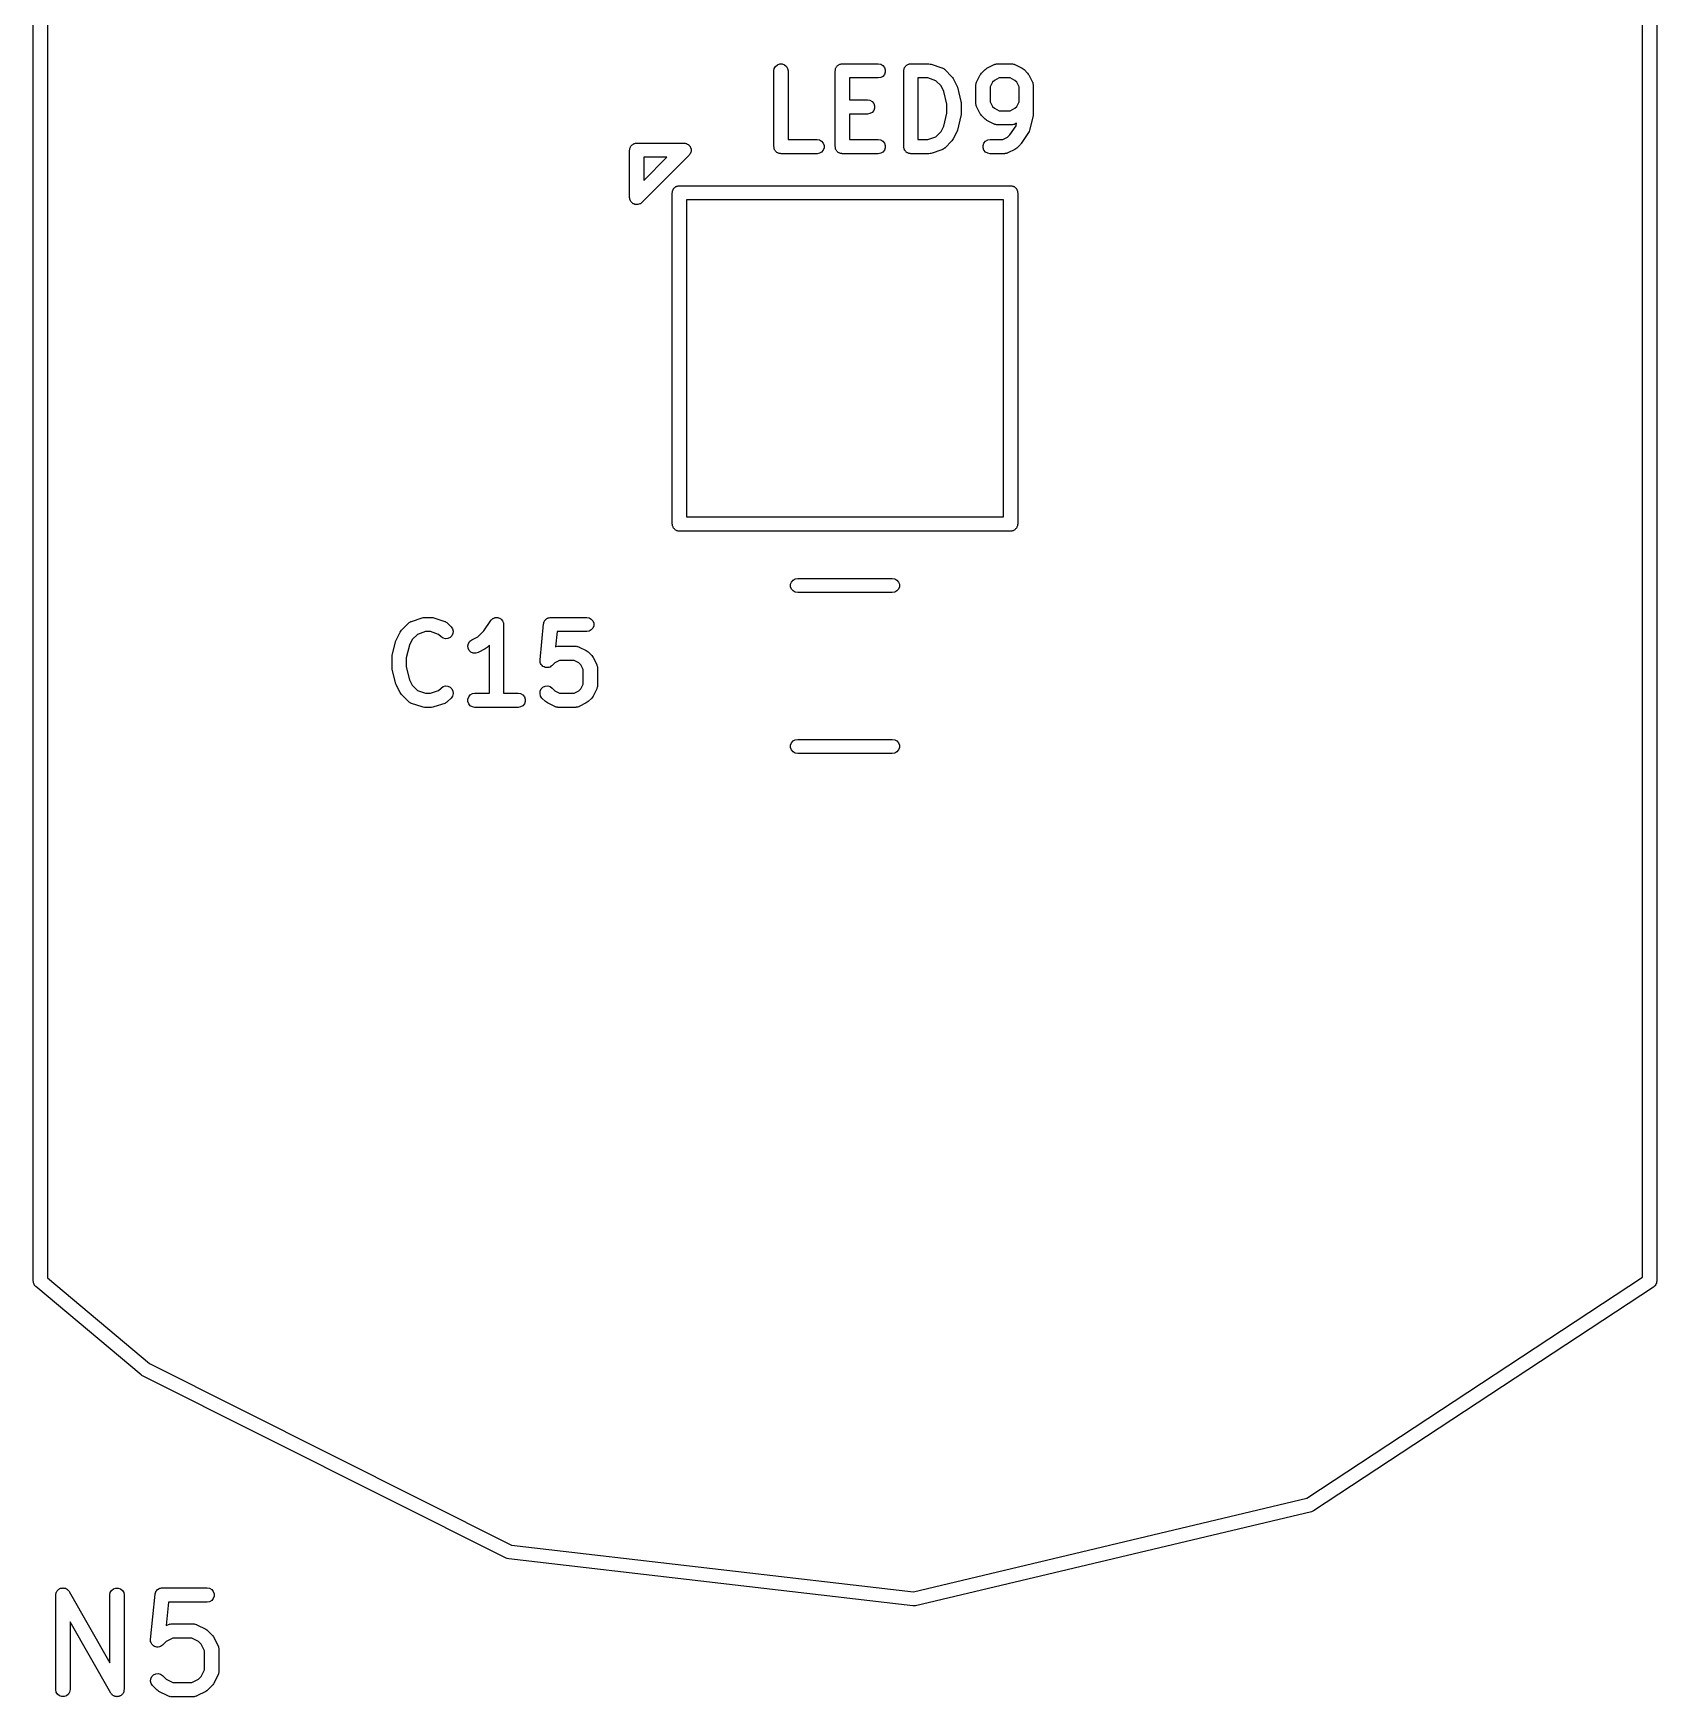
# Model space of a CAD drawing. Extents: x 76 to 223, y -93 to -41.
# Drawn here: x 181.43 to 198.57, y -73.39 to -55.81 of the extents above; entities that cross this region are included whole.
import ezdxf

# ---------------------------------------------------------------- set-up
doc = ezdxf.new("R2010")
doc.units = 0
doc.header["$MEASUREMENT"] = 0
doc.layers.add('BLACK', color=7, linetype='CONTINUOUS')

msp = doc.modelspace()

# ---------------------------------------------------------------- linework, layer by layer
at = {"layer": 'Black'}
for p, q in [((181.425, -69), (181.425, -51)), ((181.575, -51.0404), (181.575, -68.965)), ((198.425, -68.9596), (198.425, -51.035)), ((198.575, -51), (198.575, -69)), ((189.249, -56.2119), (189.253, -56.1863)), ((189.249, -57.0119), (189.249, -56.2119)), ((189.253, -56.1863), (189.266, -56.1637)), ((189.266, -56.1637), (189.286, -56.147)), ((189.286, -56.147), (189.311, -56.138)), ((189.311, -56.138), (189.337, -56.138)), ((189.337, -56.138), (189.361, -56.147)), ((189.361, -56.147), (189.381, -56.1637)), ((189.381, -56.1637), (189.394, -56.1863)), ((189.394, -56.1863), (189.399, -56.2119)), ((189.399, -56.2119), (189.399, -56.9369)), ((189.896, -56.2119), (189.898, -56.2054)), ((189.896, -57.0119), (189.896, -56.2119)), ((189.898, -56.1989), (189.9, -56.1927)), ((189.898, -56.2054), (189.898, -56.1989)), ((189.9, -56.1927), (189.901, -56.1863)), ((189.901, -56.1863), (189.904, -56.1806)), ((189.904, -56.1806), (189.906, -56.1744)), ((189.906, -56.1744), (189.911, -56.1694)), ((189.911, -56.1694), (189.914, -56.1637)), ((189.914, -56.1637), (189.919, -56.1595)), ((189.919, -56.1595), (189.923, -56.1545)), ((189.923, -56.1545), (189.929, -56.1512)), ((189.929, -56.1512), (189.934, -56.147)), ((189.934, -56.147), (189.94, -56.1447)), ((189.94, -56.1447), (189.946, -56.1414)), ((189.946, -56.1414), (189.952, -56.1403)), ((189.952, -56.1403), (189.958, -56.138)), ((189.958, -56.138), (189.965, -56.138)), ((189.965, -56.138), (189.971, -56.1369)), ((189.971, -56.1369), (190.352, -56.1369)), ((190.352, -56.1369), (190.378, -56.1414)), ((190.378, -56.1414), (190.401, -56.1545)), ((190.401, -56.1545), (190.417, -56.1744)), ((190.417, -56.1744), (190.426, -56.1989)), ((190.426, -56.2249), (190.417, -56.2494)), ((190.426, -56.1989), (190.426, -56.2249)), ((190.62, -56.2119), (190.621, -56.2054)), ((190.62, -57.0119), (190.62, -56.2119)), ((190.621, -56.1989), (190.624, -56.1927)), ((190.621, -56.2054), (190.621, -56.1989)), ((190.624, -56.1927), (190.625, -56.1863)), ((190.625, -56.1863), (190.628, -56.1806)), ((190.628, -56.1806), (190.63, -56.1744)), ((190.63, -56.1744), (190.635, -56.1694)), ((190.635, -56.1694), (190.638, -56.1637)), ((190.638, -56.1637), (190.643, -56.1595)), ((190.643, -56.1595), (190.647, -56.1545)), ((190.647, -56.1545), (190.653, -56.1512)), ((190.653, -56.1512), (190.658, -56.147)), ((190.658, -56.147), (190.664, -56.1447)), ((190.664, -56.1447), (190.67, -56.1414)), ((190.67, -56.1414), (190.676, -56.1403)), ((190.676, -56.1403), (190.682, -56.138)), ((190.682, -56.138), (190.689, -56.138)), ((190.689, -56.138), (190.695, -56.1369)), ((190.695, -56.1369), (190.886, -56.1369)), ((190.886, -56.1369), (190.898, -56.139)), ((190.898, -56.139), (190.909, -56.1408)), ((190.909, -56.1408), (191.024, -56.1788)), ((191.024, -56.1788), (191.028, -56.1809)), ((191.028, -56.1809), (191.032, -56.182)), ((191.032, -56.182), (191.039, -56.1871)), ((191.039, -56.1871), (191.047, -56.1913)), ((191.047, -56.1913), (191.049, -56.1945)), ((191.049, -56.1945), (191.053, -56.197)), ((191.053, -56.197), (191.129, -56.2732)), ((191.428, -56.2546), (191.435, -56.2449)), ((191.435, -56.2449), (191.442, -56.2351)), ((191.442, -56.2351), (191.48, -56.197)), ((191.48, -56.197), (191.49, -56.1901)), ((191.49, -56.1901), (191.5, -56.1829)), ((191.5, -56.1829), (191.576, -56.1448)), ((191.576, -56.1448), (191.58, -56.1436)), ((191.58, -56.1436), (191.584, -56.1414)), ((191.584, -56.1414), (191.593, -56.1399)), ((191.593, -56.1399), (191.601, -56.1374)), ((191.601, -56.1374), (191.605, -56.1377)), ((191.605, -56.1377), (191.61, -56.1369)), ((191.61, -56.1369), (191.762, -56.1369)), ((191.762, -56.1369), (191.766, -56.1377)), ((191.766, -56.1377), (191.77, -56.1374)), ((191.77, -56.1374), (191.779, -56.1399)), ((191.779, -56.1399), (191.788, -56.1414)), ((191.788, -56.1414), (191.791, -56.1436)), ((191.791, -56.1436), (191.795, -56.1448)), ((191.795, -56.1448), (191.872, -56.1829)), ((191.872, -56.1829), (191.881, -56.1901)), ((191.881, -56.1901), (191.891, -56.197)), ((191.891, -56.197), (191.929, -56.2351)), ((191.929, -56.2351), (191.936, -56.2449)), ((191.936, -56.2449), (191.943, -56.2546)), ((190.352, -56.2869), (190.046, -56.2869)), ((190.046, -56.2869), (190.046, -56.5179)), ((190.378, -56.2824), (190.352, -56.2869)), ((190.401, -56.2694), (190.378, -56.2824)), ((190.417, -56.2494), (190.401, -56.2694)), ((190.77, -56.2869), (190.77, -56.9369)), ((190.874, -56.2869), (190.77, -56.2869)), ((190.959, -56.3156), (190.874, -56.2869)), ((191.015, -56.3706), (190.959, -56.3156)), ((191.044, -56.4286), (191.015, -56.3706)), ((191.129, -56.2732), (191.136, -56.283)), ((191.136, -56.283), (191.143, -56.2926)), ((191.143, -56.2926), (191.181, -56.3688)), ((191.181, -56.3688), (191.184, -56.3767)), ((191.184, -56.3767), (191.187, -56.3842)), ((191.187, -56.3842), (191.225, -56.5366)), ((191.382, -56.3643), (191.383, -56.36)), ((191.382, -56.5548), (191.382, -56.3643)), ((191.383, -56.3557), (191.385, -56.3473)), ((191.383, -56.36), (191.383, -56.3557)), ((191.385, -56.3473), (191.387, -56.3386)), ((191.387, -56.3386), (191.389, -56.3349)), ((191.389, -56.3349), (191.39, -56.3307)), ((191.39, -56.3307), (191.428, -56.2546)), ((191.557, -56.3325), (191.532, -56.382)), ((191.532, -56.382), (191.532, -56.5371)), ((191.578, -56.3116), (191.557, -56.3325)), ((191.627, -56.2869), (191.578, -56.3116)), ((191.744, -56.2869), (191.627, -56.2869)), ((191.794, -56.3116), (191.744, -56.2869)), ((191.815, -56.3325), (191.794, -56.3116)), ((191.839, -56.382), (191.815, -56.3325)), ((191.839, -56.5371), (191.839, -56.382)), ((191.943, -56.2546), (191.981, -56.3307)), ((191.981, -56.3307), (191.983, -56.3349)), ((191.983, -56.3349), (191.985, -56.3386)), ((191.985, -56.3386), (191.986, -56.3473)), ((191.986, -56.3473), (191.989, -56.3557)), ((191.989, -56.3557), (191.989, -56.36)), ((191.989, -56.36), (191.989, -56.3643)), ((191.989, -56.3643), (191.989, -56.669)), ((190.046, -56.5179), (190.238, -56.5179)), ((190.238, -56.5179), (190.264, -56.5224)), ((190.264, -56.5224), (190.286, -56.5354)), ((190.286, -56.5354), (190.303, -56.5554)), ((190.303, -56.5554), (190.312, -56.5798)), ((190.312, -56.5798), (190.312, -56.6059)), ((191.077, -56.564), (191.044, -56.4286)), ((191.077, -56.6598), (191.077, -56.564)), ((191.225, -56.5366), (191.226, -56.5457)), ((191.226, -56.5457), (191.227, -56.5548)), ((191.227, -56.5548), (191.227, -56.669)), ((191.383, -56.559), (191.382, -56.5548)), ((191.383, -56.5633), (191.383, -56.559)), ((191.385, -56.5718), (191.383, -56.5633)), ((191.387, -56.5804), (191.385, -56.5718)), ((191.389, -56.5842), (191.387, -56.5804)), ((191.39, -56.5883), (191.389, -56.5842)), ((191.428, -56.6645), (191.39, -56.5883)), ((191.532, -56.5371), (191.557, -56.5865)), ((191.557, -56.5865), (191.578, -56.6074)), ((191.794, -56.6074), (191.815, -56.5865)), ((191.815, -56.5865), (191.839, -56.5371)), ((190.238, -56.6679), (190.046, -56.6679)), ((190.046, -56.6679), (190.046, -56.9369)), ((190.264, -56.6633), (190.238, -56.6679)), ((190.286, -56.6503), (190.264, -56.6633)), ((190.303, -56.6304), (190.286, -56.6503)), ((190.312, -56.6059), (190.303, -56.6304)), ((191.044, -56.7953), (191.077, -56.6598)), ((191.225, -56.6872), (191.187, -56.8396)), ((191.226, -56.6781), (191.225, -56.6872)), ((191.227, -56.669), (191.226, -56.6781)), ((191.435, -56.6741), (191.428, -56.6645)), ((191.442, -56.684), (191.435, -56.6741)), ((191.48, -56.7221), (191.442, -56.684)), ((191.49, -56.729), (191.48, -56.7221)), ((191.5, -56.7361), (191.49, -56.729)), ((191.576, -56.7742), (191.5, -56.7361)), ((191.578, -56.6074), (191.627, -56.6321)), ((191.627, -56.6321), (191.744, -56.6321)), ((191.744, -56.6321), (191.794, -56.6074)), ((191.813, -56.7655), (191.795, -56.7742)), ((191.807, -56.7906), (191.813, -56.7655)), ((191.987, -56.6872), (191.949, -56.8396)), ((191.988, -56.6781), (191.987, -56.6872)), ((191.989, -56.669), (191.988, -56.6781)), ((189.399, -56.9369), (189.705, -56.9369)), ((189.705, -56.9369), (189.73, -56.9414)), ((189.73, -56.9414), (189.753, -56.9545)), ((190.046, -56.9369), (190.352, -56.9369)), ((190.352, -56.9369), (190.378, -56.9414)), ((190.378, -56.9414), (190.401, -56.9545)), ((190.77, -56.9369), (190.874, -56.9369)), ((190.874, -56.9369), (190.959, -56.9083)), ((190.959, -56.9083), (191.015, -56.8532)), ((191.015, -56.8532), (191.044, -56.7953)), ((191.136, -56.9408), (191.129, -56.9507)), ((191.143, -56.9312), (191.136, -56.9408)), ((191.181, -56.855), (191.143, -56.9312)), ((191.184, -56.8471), (191.181, -56.855)), ((191.187, -56.8396), (191.184, -56.8471)), ((191.485, -56.9545), (191.508, -56.9414)), ((191.508, -56.9414), (191.533, -56.9369)), ((191.533, -56.9369), (191.668, -56.9369)), ((191.58, -56.7755), (191.576, -56.7742)), ((191.584, -56.7776), (191.58, -56.7755)), ((191.593, -56.7791), (191.584, -56.7776)), ((191.601, -56.7817), (191.593, -56.7791)), ((191.605, -56.7814), (191.601, -56.7817)), ((191.61, -56.7821), (191.605, -56.7814)), ((191.762, -56.7821), (191.61, -56.7821)), ((191.668, -56.9369), (191.717, -56.9122)), ((191.717, -56.9122), (191.742, -56.8879)), ((191.742, -56.8879), (191.807, -56.7906)), ((191.766, -56.7814), (191.762, -56.7821)), ((191.77, -56.7817), (191.766, -56.7814)), ((191.779, -56.7791), (191.77, -56.7817)), ((191.788, -56.7776), (191.779, -56.7791)), ((191.791, -56.7755), (191.788, -56.7776)), ((191.795, -56.7742), (191.791, -56.7755)), ((191.939, -56.863), (191.862, -56.9773)), ((191.944, -56.8513), (191.939, -56.863)), ((191.949, -56.8396), (191.944, -56.8513)), ((187.725, -57.05), (187.726, -57.0435)), ((187.725, -57.55), (187.725, -57.05)), ((187.726, -57.037), (187.728, -57.0308)), ((187.726, -57.0435), (187.726, -57.037)), ((187.728, -57.0308), (187.73, -57.0243)), ((187.73, -57.0243), (187.733, -57.0187)), ((187.733, -57.0187), (187.735, -57.0125)), ((187.735, -57.0125), (187.739, -57.0075)), ((187.739, -57.0075), (187.743, -57.0018)), ((187.743, -57.0018), (187.748, -56.9976)), ((187.748, -56.9976), (187.752, -56.9925)), ((187.752, -56.9925), (187.757, -56.9893)), ((187.757, -56.9893), (187.762, -56.985)), ((187.762, -56.985), (187.769, -56.9828)), ((187.769, -56.9828), (187.774, -56.9795)), ((187.774, -56.9795), (187.781, -56.9784)), ((187.781, -56.9784), (187.787, -56.9761)), ((187.787, -56.9761), (187.794, -56.9761)), ((187.794, -56.9761), (187.8, -56.975)), ((187.8, -56.975), (188.3, -56.975)), ((188.353, -57.103), (187.853, -57.603)), ((187.875, -57.125), (187.875, -57.3689)), ((187.875, -57.3689), (188.119, -57.125)), ((188.119, -57.125), (187.875, -57.125)), ((188.3, -56.975), (188.31, -56.9767)), ((188.31, -56.9767), (188.319, -56.9776)), ((188.319, -56.9776), (188.322, -56.9789)), ((188.322, -56.9789), (188.326, -56.9795)), ((188.326, -56.9795), (188.334, -56.9844)), ((188.334, -56.9844), (188.343, -56.9886)), ((188.343, -56.9886), (188.345, -56.9909)), ((188.345, -56.9909), (188.348, -56.9925)), ((188.348, -56.9925), (188.355, -57)), ((188.359, -57.095), (188.353, -57.103)), ((188.355, -57), (188.361, -57.007)), ((188.365, -57.0875), (188.359, -57.095)), ((188.361, -57.007), (188.363, -57.01)), ((188.363, -57.01), (188.365, -57.0125)), ((188.365, -57.0125), (188.368, -57.0217)), ((188.366, -57.0844), (188.365, -57.0875)), ((188.368, -57.0817), (188.366, -57.0844)), ((188.368, -57.0217), (188.372, -57.0306)), ((188.371, -57.0722), (188.368, -57.0817)), ((188.374, -57.063), (188.371, -57.0722)), ((188.372, -57.0306), (188.373, -57.0339)), ((188.373, -57.0339), (188.374, -57.037)), ((188.374, -57.037), (188.374, -57.0468)), ((188.374, -57.0468), (188.375, -57.0565)), ((188.375, -57.0565), (188.374, -57.0597)), ((188.374, -57.0597), (188.374, -57.063)), ((189.25, -57.0184), (189.249, -57.0119)), ((189.25, -57.0249), (189.25, -57.0184)), ((189.252, -57.0311), (189.25, -57.0249)), ((189.253, -57.0376), (189.252, -57.0311)), ((189.257, -57.0432), (189.253, -57.0376)), ((189.259, -57.0494), (189.257, -57.0432)), ((189.263, -57.0544), (189.259, -57.0494)), ((189.266, -57.0601), (189.263, -57.0544)), ((189.271, -57.0643), (189.266, -57.0601)), ((189.276, -57.0694), (189.271, -57.0643)), ((189.281, -57.0726), (189.276, -57.0694)), ((189.286, -57.0769), (189.281, -57.0726)), ((189.292, -57.0791), (189.286, -57.0769)), ((189.298, -57.0824), (189.292, -57.0791)), ((189.305, -57.0835), (189.298, -57.0824)), ((189.311, -57.0858), (189.305, -57.0835)), ((189.317, -57.0858), (189.311, -57.0858)), ((189.324, -57.0869), (189.317, -57.0858)), ((189.705, -57.0869), (189.324, -57.0869)), ((189.73, -57.0824), (189.705, -57.0869)), ((189.753, -57.0694), (189.73, -57.0824)), ((189.753, -56.9545), (189.77, -56.9744)), ((189.77, -57.0494), (189.753, -57.0694)), ((189.77, -56.9744), (189.779, -56.9989)), ((189.779, -57.0249), (189.77, -57.0494)), ((189.779, -56.9989), (189.779, -57.0249)), ((189.898, -57.0184), (189.896, -57.0119)), ((189.898, -57.0249), (189.898, -57.0184)), ((189.9, -57.0311), (189.898, -57.0249)), ((189.901, -57.0376), (189.9, -57.0311)), ((189.904, -57.0432), (189.901, -57.0376)), ((189.906, -57.0494), (189.904, -57.0432)), ((189.911, -57.0544), (189.906, -57.0494)), ((189.914, -57.0601), (189.911, -57.0544)), ((189.919, -57.0643), (189.914, -57.0601)), ((189.923, -57.0694), (189.919, -57.0643)), ((189.929, -57.0726), (189.923, -57.0694)), ((189.934, -57.0769), (189.929, -57.0726)), ((189.94, -57.0791), (189.934, -57.0769)), ((189.946, -57.0824), (189.94, -57.0791)), ((189.952, -57.0835), (189.946, -57.0824)), ((189.958, -57.0858), (189.952, -57.0835)), ((189.965, -57.0858), (189.958, -57.0858)), ((189.971, -57.0869), (189.965, -57.0858)), ((190.352, -57.0869), (189.971, -57.0869)), ((190.378, -57.0824), (190.352, -57.0869)), ((190.401, -57.0694), (190.378, -57.0824)), ((190.401, -56.9545), (190.417, -56.9744)), ((190.417, -57.0494), (190.401, -57.0694)), ((190.417, -56.9744), (190.426, -56.9989)), ((190.426, -57.0249), (190.417, -57.0494)), ((190.426, -56.9989), (190.426, -57.0249)), ((190.621, -57.0184), (190.62, -57.0119)), ((190.621, -57.0249), (190.621, -57.0184)), ((190.624, -57.0311), (190.621, -57.0249)), ((190.625, -57.0376), (190.624, -57.0311)), ((190.628, -57.0432), (190.625, -57.0376)), ((190.63, -57.0494), (190.628, -57.0432)), ((190.635, -57.0544), (190.63, -57.0494)), ((190.638, -57.0601), (190.635, -57.0544)), ((190.643, -57.0643), (190.638, -57.0601)), ((190.647, -57.0694), (190.643, -57.0643)), ((190.653, -57.0726), (190.647, -57.0694)), ((190.658, -57.0769), (190.653, -57.0726)), ((190.664, -57.0791), (190.658, -57.0769)), ((190.67, -57.0824), (190.664, -57.0791)), ((190.676, -57.0835), (190.67, -57.0824)), ((190.682, -57.0858), (190.676, -57.0835)), ((190.689, -57.0858), (190.682, -57.0858)), ((190.695, -57.0869), (190.689, -57.0858)), ((190.886, -57.0869), (190.695, -57.0869)), ((190.898, -57.0848), (190.886, -57.0869)), ((190.909, -57.0831), (190.898, -57.0848)), ((191.024, -57.045), (190.909, -57.0831)), ((191.028, -57.0429), (191.024, -57.045)), ((191.032, -57.0418), (191.028, -57.0429)), ((191.039, -57.0367), (191.032, -57.0418)), ((191.047, -57.0326), (191.039, -57.0367)), ((191.049, -57.0293), (191.047, -57.0326)), ((191.053, -57.0268), (191.049, -57.0293)), ((191.129, -56.9507), (191.053, -57.0268)), ((191.459, -56.9989), (191.468, -56.9744)), ((191.459, -57.0249), (191.459, -56.9989)), ((191.468, -57.0494), (191.459, -57.0249)), ((191.468, -56.9744), (191.485, -56.9545)), ((191.485, -57.0694), (191.468, -57.0494)), ((191.508, -57.0824), (191.485, -57.0694)), ((191.533, -57.0869), (191.508, -57.0824)), ((191.686, -57.0869), (191.533, -57.0869)), ((191.69, -57.0862), (191.686, -57.0869)), ((191.694, -57.0864), (191.69, -57.0862)), ((191.703, -57.0839), (191.694, -57.0864)), ((191.711, -57.0824), (191.703, -57.0839)), ((191.715, -57.0802), (191.711, -57.0824)), ((191.719, -57.079), (191.715, -57.0802)), ((191.795, -57.0409), (191.719, -57.079)), ((191.805, -57.0337), (191.795, -57.0409)), ((191.815, -57.0268), (191.805, -57.0337)), ((191.853, -56.9887), (191.815, -57.0268)), ((191.857, -56.9827), (191.853, -56.9887)), ((191.862, -56.9773), (191.857, -56.9827)), ((188.178, -57.4808), (188.18, -57.4743)), ((188.18, -57.4743), (188.183, -57.4687)), ((188.183, -57.4687), (188.185, -57.4625)), ((188.185, -57.4625), (188.189, -57.4575)), ((188.189, -57.4575), (188.193, -57.4518)), ((188.193, -57.4518), (188.198, -57.4476)), ((188.198, -57.4476), (188.202, -57.4425)), ((188.202, -57.4425), (188.207, -57.4393)), ((188.207, -57.4393), (188.213, -57.435)), ((188.213, -57.435), (188.219, -57.4328)), ((188.219, -57.4328), (188.224, -57.4295)), ((188.224, -57.4295), (188.231, -57.4284)), ((188.231, -57.4284), (188.237, -57.4261)), ((188.237, -57.4261), (188.244, -57.4261)), ((188.244, -57.4261), (188.25, -57.425)), ((188.25, -57.425), (191.75, -57.425)), ((191.75, -57.425), (191.756, -57.4261)), ((191.756, -57.4261), (191.763, -57.4261)), ((191.763, -57.4261), (191.769, -57.4284)), ((191.769, -57.4284), (191.776, -57.4295)), ((191.776, -57.4295), (191.781, -57.4328)), ((191.781, -57.4328), (191.787, -57.435)), ((191.787, -57.435), (191.793, -57.4393)), ((191.793, -57.4393), (191.798, -57.4425)), ((191.798, -57.4425), (191.802, -57.4476)), ((191.802, -57.4476), (191.807, -57.4518)), ((191.807, -57.4518), (191.811, -57.4575)), ((191.811, -57.4575), (191.815, -57.4625)), ((191.815, -57.4625), (191.817, -57.4687)), ((191.817, -57.4687), (191.82, -57.4743)), ((191.82, -57.4743), (191.822, -57.4808)), ((187.727, -57.5596), (187.725, -57.55)), ((187.728, -57.5694), (187.727, -57.5596)), ((187.729, -57.5724), (187.728, -57.5694)), ((187.73, -57.5757), (187.729, -57.5724)), ((187.734, -57.5841), (187.73, -57.5757)), ((187.739, -57.593), (187.734, -57.5841)), ((187.741, -57.5954), (187.739, -57.593)), ((187.743, -57.5982), (187.741, -57.5954)), ((187.75, -57.6045), (187.743, -57.5982)), ((187.757, -57.6114), (187.75, -57.6045)), ((187.76, -57.6128), (187.757, -57.6114)), ((187.762, -57.615), (187.76, -57.6128)), ((187.772, -57.6183), (187.762, -57.615)), ((187.781, -57.6224), (187.772, -57.6183)), ((187.784, -57.6227), (187.781, -57.6224)), ((187.787, -57.6239), (187.784, -57.6227)), ((187.797, -57.6239), (187.787, -57.6239)), ((187.807, -57.6247), (187.797, -57.6239)), ((187.81, -57.6239), (187.807, -57.6247)), ((187.813, -57.6239), (187.81, -57.6239)), ((187.822, -57.6205), (187.813, -57.6239)), ((187.832, -57.618), (187.822, -57.6205)), ((187.834, -57.6161), (187.832, -57.618)), ((187.838, -57.615), (187.834, -57.6161)), ((187.845, -57.6087), (187.838, -57.615)), ((187.853, -57.603), (187.845, -57.6087)), ((188.175, -57.5), (188.176, -57.4935)), ((188.175, -61), (188.175, -57.5)), ((188.176, -57.487), (188.178, -57.4808)), ((188.176, -57.4935), (188.176, -57.487)), ((188.325, -57.575), (188.325, -60.925)), ((191.675, -57.575), (188.325, -57.575)), ((191.675, -60.925), (191.675, -57.575)), ((191.822, -57.4808), (191.824, -57.487)), ((191.824, -57.487), (191.824, -57.4935)), ((191.824, -57.4935), (191.825, -57.5)), ((191.825, -57.5), (191.825, -61)), ((188.325, -60.925), (191.675, -60.925)), ((188.176, -61.0065), (188.175, -61)), ((188.176, -61.013), (188.176, -61.0065)), ((188.178, -61.0192), (188.176, -61.013)), ((188.18, -61.0257), (188.178, -61.0192)), ((188.183, -61.0313), (188.18, -61.0257)), ((188.185, -61.0375), (188.183, -61.0313)), ((188.189, -61.0425), (188.185, -61.0375)), ((188.193, -61.0482), (188.189, -61.0425)), ((188.198, -61.0524), (188.193, -61.0482)), ((188.202, -61.0575), (188.198, -61.0524)), ((188.207, -61.0607), (188.202, -61.0575)), ((188.213, -61.065), (188.207, -61.0607)), ((188.219, -61.0672), (188.213, -61.065)), ((188.224, -61.0705), (188.219, -61.0672)), ((188.231, -61.0716), (188.224, -61.0705)), ((188.237, -61.0739), (188.231, -61.0716)), ((188.244, -61.0739), (188.237, -61.0739)), ((188.25, -61.075), (188.244, -61.0739)), ((191.75, -61.075), (188.25, -61.075)), ((191.756, -61.0739), (191.75, -61.075)), ((191.763, -61.0739), (191.756, -61.0739)), ((191.769, -61.0716), (191.763, -61.0739)), ((191.776, -61.0705), (191.769, -61.0716)), ((191.781, -61.0672), (191.776, -61.0705)), ((191.787, -61.065), (191.781, -61.0672)), ((191.793, -61.0607), (191.787, -61.065)), ((191.798, -61.0575), (191.793, -61.0607)), ((191.802, -61.0524), (191.798, -61.0575)), ((191.807, -61.0482), (191.802, -61.0524)), ((191.811, -61.0425), (191.807, -61.0482)), ((191.815, -61.0375), (191.811, -61.0425)), ((191.817, -61.0313), (191.815, -61.0375)), ((191.82, -61.0257), (191.817, -61.0313)), ((191.822, -61.0192), (191.82, -61.0257)), ((191.824, -61.013), (191.822, -61.0192)), ((191.825, -61), (191.824, -61.0065)), ((191.824, -61.0065), (191.824, -61.013)), ((189.426, -61.637), (189.435, -61.6125)), ((189.426, -61.663), (189.426, -61.637)), ((189.435, -61.6875), (189.426, -61.663)), ((189.435, -61.6125), (189.452, -61.5925)), ((189.452, -61.7075), (189.435, -61.6875)), ((189.452, -61.5925), (189.474, -61.5795)), ((189.474, -61.5795), (189.5, -61.575)), ((189.5, -61.575), (190.5, -61.575)), ((190.5, -61.575), (190.526, -61.5795)), ((190.526, -61.5795), (190.548, -61.5925)), ((190.548, -61.5925), (190.565, -61.6125)), ((190.565, -61.6875), (190.548, -61.7075)), ((190.565, -61.6125), (190.574, -61.637)), ((190.574, -61.663), (190.565, -61.6875)), ((190.574, -61.637), (190.574, -61.663)), ((189.474, -61.7205), (189.452, -61.7075)), ((189.5, -61.725), (189.474, -61.7205)), ((190.5, -61.725), (189.5, -61.725)), ((190.526, -61.7205), (190.5, -61.725)), ((190.548, -61.7075), (190.526, -61.7205)), ((185.314, -62.1232), (185.39, -62.047)), ((185.39, -62.047), (185.393, -62.0445)), ((185.393, -62.0445), (185.396, -62.0413)), ((185.396, -62.0413), (185.404, -62.0371)), ((185.404, -62.0371), (185.411, -62.032)), ((185.411, -62.032), (185.415, -62.0309)), ((185.415, -62.0309), (185.419, -62.0288)), ((185.419, -62.0288), (185.533, -61.9908)), ((185.533, -61.9908), (185.545, -61.989)), ((185.545, -61.989), (185.557, -61.9869)), ((185.557, -61.9869), (185.633, -61.9869)), ((185.633, -61.9869), (185.645, -61.989)), ((185.645, -61.989), (185.657, -61.9908)), ((185.657, -61.9908), (185.771, -62.0288)), ((185.771, -62.0288), (185.775, -62.0309)), ((185.775, -62.0309), (185.779, -62.032)), ((185.779, -62.032), (185.787, -62.0371)), ((185.787, -62.0371), (185.794, -62.0413)), ((185.794, -62.0413), (185.797, -62.0445)), ((185.797, -62.0445), (185.801, -62.047)), ((185.801, -62.047), (185.839, -62.0851)), ((186.185, -62.1284), (186.257, -62.0203)), ((186.257, -62.0203), (186.26, -62.0173)), ((186.26, -62.0173), (186.262, -62.0137)), ((186.262, -62.0137), (186.268, -62.0079)), ((186.268, -62.0079), (186.275, -62.0015)), ((186.275, -62.0015), (186.278, -61.9996)), ((186.278, -61.9996), (186.282, -61.997)), ((186.282, -61.997), (186.29, -61.9939)), ((186.29, -61.9939), (186.298, -61.9899)), ((186.298, -61.9899), (186.302, -61.9895)), ((186.302, -61.9895), (186.306, -61.988)), ((186.306, -61.988), (186.315, -61.988)), ((186.315, -61.988), (186.324, -61.9871)), ((186.324, -61.9871), (186.328, -61.988)), ((186.328, -61.988), (186.332, -61.988)), ((186.332, -61.988), (186.34, -61.9911)), ((186.34, -61.9911), (186.349, -61.9932)), ((186.349, -61.9932), (186.353, -61.9955)), ((186.353, -61.9955), (186.357, -61.997)), ((186.357, -61.997), (186.363, -62.0027)), ((186.363, -62.0027), (186.371, -62.0077)), ((186.371, -62.0077), (186.373, -62.011)), ((186.373, -62.011), (186.376, -62.0137)), ((186.376, -62.0137), (186.381, -62.0214)), ((186.381, -62.0214), (186.386, -62.0287)), ((186.386, -62.0287), (186.387, -62.0327)), ((186.387, -62.0327), (186.39, -62.0363)), ((186.39, -62.0363), (186.391, -62.0451)), ((186.391, -62.0451), (186.394, -62.0537)), ((186.817, -62.0489), (186.82, -62.0392)), ((186.82, -62.0392), (186.823, -62.0294)), ((186.823, -62.0294), (186.825, -62.0271)), ((186.825, -62.0271), (186.826, -62.0244)), ((186.826, -62.0244), (186.832, -62.0165)), ((186.832, -62.0165), (186.838, -62.0082)), ((186.838, -62.0082), (186.84, -62.0066)), ((186.84, -62.0066), (186.842, -62.0045)), ((186.842, -62.0045), (186.851, -61.9993)), ((186.851, -61.9993), (186.86, -61.9935)), ((186.86, -61.9935), (186.862, -61.9928)), ((186.862, -61.9928), (186.865, -61.9914)), ((186.865, -61.9914), (186.875, -61.9896)), ((186.875, -61.9896), (186.885, -61.9871)), ((186.885, -61.9871), (186.888, -61.9874)), ((186.888, -61.9874), (186.89, -61.9869)), ((186.89, -61.9869), (187.271, -61.9869)), ((187.271, -61.9869), (187.297, -61.9914)), ((187.297, -61.9914), (187.32, -62.0045)), ((187.32, -62.0045), (187.336, -62.0244)), ((187.336, -62.0244), (187.345, -62.0489)), ((185.259, -62.2267), (185.261, -62.2188)), ((185.261, -62.2188), (185.3, -62.1426)), ((185.3, -62.1426), (185.307, -62.133)), ((185.307, -62.133), (185.314, -62.1232)), ((185.428, -62.2206), (185.399, -62.2786)), ((185.483, -62.1656), (185.428, -62.2206)), ((185.569, -62.1369), (185.483, -62.1656)), ((185.621, -62.1369), (185.569, -62.1369)), ((185.707, -62.1656), (185.621, -62.1369)), ((185.733, -62.1911), (185.707, -62.1656)), ((185.754, -62.2061), (185.733, -62.1911)), ((185.779, -62.2128), (185.754, -62.2061)), ((185.805, -62.2105), (185.779, -62.2128)), ((185.829, -62.1995), (185.805, -62.2105)), ((185.847, -62.1811), (185.829, -62.1995)), ((185.839, -62.0851), (185.854, -62.1064)), ((185.858, -62.1575), (185.847, -62.1811)), ((185.854, -62.1064), (185.86, -62.1316)), ((185.86, -62.1316), (185.858, -62.1575)), ((186.057, -62.2234), (186.122, -62.1907)), ((186.122, -62.1907), (186.185, -62.1284)), ((186.394, -62.0537), (186.393, -62.0578)), ((186.393, -62.0578), (186.394, -62.0619)), ((186.394, -62.0619), (186.394, -62.7869)), ((186.778, -62.4354), (186.816, -62.0544)), ((186.816, -62.0544), (186.817, -62.0517)), ((186.817, -62.0517), (186.817, -62.0489)), ((186.958, -62.1369), (186.942, -62.2959)), ((187.271, -62.1369), (186.958, -62.1369)), ((187.297, -62.1324), (187.271, -62.1369)), ((187.32, -62.1194), (187.297, -62.1324)), ((187.336, -62.0994), (187.32, -62.1194)), ((187.345, -62.0749), (187.336, -62.0994)), ((187.345, -62.0489), (187.345, -62.0749)), ((185.215, -62.4048), (185.217, -62.3957)), ((185.217, -62.3957), (185.218, -62.3866)), ((185.218, -62.3866), (185.256, -62.2342)), ((185.256, -62.2342), (185.259, -62.2267)), ((185.399, -62.2786), (185.365, -62.414)), ((186.016, -62.286), (186.022, -62.2606)), ((186.019, -62.3119), (186.016, -62.286)), ((186.03, -62.3352), (186.019, -62.3119)), ((186.022, -62.2606), (186.036, -62.2389)), ((186.049, -62.3531), (186.03, -62.3352)), ((186.036, -62.2389), (186.057, -62.2234)), ((186.073, -62.3634), (186.049, -62.3531)), ((186.099, -62.365), (186.073, -62.3634)), ((186.124, -62.3576), (186.099, -62.365)), ((186.2, -62.3195), (186.124, -62.3576)), ((186.21, -62.3123), (186.2, -62.3195)), ((186.22, -62.3054), (186.21, -62.3123)), ((186.244, -62.2811), (186.22, -62.3054)), ((186.244, -62.7869), (186.244, -62.2811)), ((186.942, -62.2959), (186.95, -62.2947)), ((186.95, -62.2947), (186.958, -62.2922)), ((186.958, -62.2922), (186.962, -62.2924)), ((186.962, -62.2924), (186.967, -62.2917)), ((186.967, -62.2917), (187.157, -62.2917)), ((187.157, -62.2917), (187.161, -62.2924)), ((187.161, -62.2924), (187.166, -62.2922)), ((187.166, -62.2922), (187.174, -62.2947)), ((187.174, -62.2947), (187.183, -62.2962)), ((187.183, -62.2962), (187.187, -62.2984)), ((187.187, -62.2984), (187.191, -62.2996)), ((187.191, -62.2996), (187.267, -62.3377)), ((187.267, -62.3377), (187.277, -62.3448)), ((187.277, -62.3448), (187.286, -62.3517)), ((187.286, -62.3517), (187.324, -62.3898)), ((187.324, -62.3898), (187.331, -62.3997)), ((185.215, -62.519), (185.215, -62.4048)), ((185.217, -62.5281), (185.215, -62.519)), ((185.218, -62.5372), (185.217, -62.5281)), ((185.256, -62.6896), (185.218, -62.5372)), ((185.365, -62.414), (185.365, -62.5098)), ((185.365, -62.5098), (185.399, -62.6453)), ((186.778, -62.4359), (186.778, -62.4354)), ((186.778, -62.4363), (186.778, -62.4359)), ((186.779, -62.4488), (186.778, -62.4363)), ((186.78, -62.4614), (186.779, -62.4488)), ((186.78, -62.4618), (186.78, -62.4614)), ((186.78, -62.4623), (186.78, -62.4618)), ((186.785, -62.4737), (186.78, -62.4623)), ((186.79, -62.4851), (186.785, -62.4737)), ((186.791, -62.4854), (186.79, -62.4851)), ((186.791, -62.4859), (186.791, -62.4854)), ((186.8, -62.4948), (186.791, -62.4859)), ((186.809, -62.5038), (186.8, -62.4948)), ((186.809, -62.504), (186.809, -62.5038)), ((186.809, -62.5043), (186.809, -62.504)), ((186.821, -62.5096), (186.809, -62.5043)), ((186.832, -62.5151), (186.821, -62.5096)), ((186.833, -62.5151), (186.832, -62.5151)), ((186.833, -62.5153), (186.833, -62.5151)), ((186.845, -62.5164), (186.833, -62.5153)), ((186.858, -62.5176), (186.845, -62.5164)), ((186.859, -62.5176), (186.858, -62.5175)), ((186.858, -62.5175), (186.858, -62.5176)), ((186.871, -62.5143), (186.859, -62.5176)), ((186.883, -62.5112), (186.871, -62.5143)), ((186.884, -62.511), (186.883, -62.5112)), ((186.894, -62.5036), (186.884, -62.5108)), ((186.884, -62.5108), (186.884, -62.511)), ((186.905, -62.4965), (186.894, -62.5036)), ((186.935, -62.4664), (186.905, -62.4959)), ((186.905, -62.4959), (186.905, -62.4962)), ((186.905, -62.4962), (186.905, -62.4965)), ((186.984, -62.4417), (186.935, -62.4664)), ((187.139, -62.4417), (186.984, -62.4417)), ((187.189, -62.4664), (187.139, -62.4417)), ((187.21, -62.4873), (187.189, -62.4664)), ((187.235, -62.5368), (187.21, -62.4873)), ((187.235, -62.6918), (187.235, -62.5368)), ((187.331, -62.3997), (187.339, -62.4093)), ((187.339, -62.4093), (187.377, -62.4855)), ((187.377, -62.4855), (187.378, -62.4897)), ((187.378, -62.4897), (187.38, -62.4934)), ((187.38, -62.4934), (187.382, -62.502)), ((187.382, -62.502), (187.384, -62.5105)), ((187.384, -62.5105), (187.384, -62.5148)), ((187.384, -62.5148), (187.385, -62.519)), ((187.385, -62.519), (187.385, -62.7095)), ((185.259, -62.6971), (185.256, -62.6896)), ((185.261, -62.705), (185.259, -62.6971)), ((185.3, -62.7812), (185.261, -62.705)), ((185.399, -62.6453), (185.428, -62.7032)), ((185.428, -62.7032), (185.483, -62.7583)), ((185.707, -62.7583), (185.733, -62.7327)), ((185.733, -62.7327), (185.754, -62.7177)), ((185.754, -62.7177), (185.779, -62.711)), ((185.779, -62.711), (185.805, -62.7133)), ((185.805, -62.7133), (185.829, -62.7243)), ((185.829, -62.7243), (185.847, -62.7427)), ((185.847, -62.7427), (185.858, -62.7663)), ((186.78, -62.7663), (186.791, -62.7427)), ((186.791, -62.7427), (186.809, -62.7243)), ((186.809, -62.7243), (186.833, -62.7133)), ((186.833, -62.7133), (186.859, -62.711)), ((186.859, -62.711), (186.884, -62.7177)), ((186.884, -62.7177), (186.905, -62.7327)), ((186.905, -62.7327), (186.935, -62.7622)), ((187.189, -62.7622), (187.21, -62.7413)), ((187.21, -62.7413), (187.235, -62.6918)), ((187.377, -62.7431), (187.339, -62.8193)), ((187.378, -62.7389), (187.377, -62.7431)), ((187.38, -62.7352), (187.378, -62.7389)), ((187.382, -62.7265), (187.38, -62.7352)), ((187.384, -62.7181), (187.382, -62.7265)), ((187.385, -62.7095), (187.384, -62.7138)), ((187.384, -62.7138), (187.384, -62.7181)), ((185.307, -62.7908), (185.3, -62.7812)), ((185.314, -62.8007), (185.307, -62.7908)), ((185.39, -62.8768), (185.314, -62.8007)), ((185.393, -62.8793), (185.39, -62.8768)), ((185.396, -62.8826), (185.393, -62.8793)), ((185.404, -62.8867), (185.396, -62.8826)), ((185.411, -62.8918), (185.404, -62.8867)), ((185.415, -62.8929), (185.411, -62.8918)), ((185.419, -62.895), (185.415, -62.8929)), ((185.533, -62.9331), (185.419, -62.895)), ((185.483, -62.7583), (185.569, -62.7869)), ((185.569, -62.7869), (185.621, -62.7869)), ((185.621, -62.7869), (185.707, -62.7583)), ((185.771, -62.895), (185.657, -62.9331)), ((185.775, -62.8929), (185.771, -62.895)), ((185.779, -62.8918), (185.775, -62.8929)), ((185.787, -62.8867), (185.779, -62.8918)), ((185.794, -62.8826), (185.787, -62.8867)), ((185.797, -62.8793), (185.794, -62.8826)), ((185.801, -62.8768), (185.797, -62.8793)), ((185.839, -62.8387), (185.801, -62.8768)), ((185.854, -62.8174), (185.839, -62.8387)), ((185.86, -62.7922), (185.854, -62.8174)), ((185.858, -62.7663), (185.86, -62.7922)), ((186.017, -62.8489), (186.026, -62.8244)), ((186.017, -62.8749), (186.017, -62.8489)), ((186.026, -62.8994), (186.017, -62.8749)), ((186.026, -62.8244), (186.042, -62.8045)), ((186.042, -62.9194), (186.026, -62.8994)), ((186.042, -62.8045), (186.065, -62.7914)), ((186.065, -62.9324), (186.042, -62.9194)), ((186.065, -62.7914), (186.09, -62.7869)), ((186.09, -62.7869), (186.244, -62.7869)), ((186.394, -62.7869), (186.548, -62.7869)), ((186.548, -62.7869), (186.573, -62.7914)), ((186.573, -62.7914), (186.596, -62.8045)), ((186.596, -62.9194), (186.573, -62.9324)), ((186.596, -62.8045), (186.613, -62.8244)), ((186.613, -62.8994), (186.596, -62.9194)), ((186.613, -62.8244), (186.621, -62.8489)), ((186.621, -62.8749), (186.613, -62.8994)), ((186.621, -62.8489), (186.621, -62.8749)), ((186.778, -62.7922), (186.78, -62.7663)), ((186.784, -62.8174), (186.778, -62.7922)), ((186.799, -62.8387), (186.784, -62.8174)), ((186.837, -62.8768), (186.799, -62.8387)), ((186.847, -62.8837), (186.837, -62.8768)), ((186.857, -62.8909), (186.847, -62.8837)), ((186.933, -62.929), (186.857, -62.8909)), ((186.935, -62.7622), (186.984, -62.7869)), ((186.984, -62.7869), (187.139, -62.7869)), ((187.139, -62.7869), (187.189, -62.7622)), ((187.267, -62.8909), (187.191, -62.929)), ((187.277, -62.8837), (187.267, -62.8909)), ((187.286, -62.8768), (187.277, -62.8837)), ((187.324, -62.8387), (187.286, -62.8768)), ((187.331, -62.8289), (187.324, -62.8387)), ((187.339, -62.8193), (187.331, -62.8289)), ((185.545, -62.9348), (185.533, -62.9331)), ((185.557, -62.9369), (185.545, -62.9348)), ((185.633, -62.9369), (185.557, -62.9369)), ((185.645, -62.9348), (185.633, -62.9369)), ((185.657, -62.9331), (185.645, -62.9348)), ((186.09, -62.9369), (186.065, -62.9324)), ((186.548, -62.9369), (186.09, -62.9369)), ((186.573, -62.9324), (186.548, -62.9369)), ((186.937, -62.9302), (186.933, -62.929)), ((186.941, -62.9324), (186.937, -62.9302)), ((186.95, -62.9339), (186.941, -62.9324)), ((186.958, -62.9364), (186.95, -62.9339)), ((186.962, -62.9362), (186.958, -62.9364)), ((186.967, -62.9369), (186.962, -62.9362)), ((187.157, -62.9369), (186.967, -62.9369)), ((187.161, -62.9362), (187.157, -62.9369)), ((187.166, -62.9364), (187.161, -62.9362)), ((187.174, -62.9339), (187.166, -62.9364)), ((187.183, -62.9324), (187.174, -62.9339)), ((187.187, -62.9302), (187.183, -62.9324)), ((187.191, -62.929), (187.187, -62.9302)), ((189.474, -63.2795), (189.5, -63.275)), ((189.5, -63.275), (190.5, -63.275)), ((190.5, -63.275), (190.526, -63.2795)), ((189.426, -63.337), (189.435, -63.3125)), ((189.426, -63.363), (189.426, -63.337)), ((189.435, -63.3875), (189.426, -63.363)), ((189.435, -63.3125), (189.452, -63.2925)), ((189.452, -63.4075), (189.435, -63.3875)), ((189.452, -63.2925), (189.474, -63.2795)), ((189.474, -63.4205), (189.452, -63.4075)), ((189.5, -63.425), (189.474, -63.4205)), ((190.5, -63.425), (189.5, -63.425)), ((190.526, -63.4205), (190.5, -63.425)), ((190.526, -63.2795), (190.548, -63.2925)), ((190.548, -63.4075), (190.526, -63.4205)), ((190.548, -63.2925), (190.565, -63.3125)), ((190.565, -63.3875), (190.548, -63.4075)), ((190.565, -63.3125), (190.574, -63.337)), ((190.574, -63.363), (190.565, -63.3875)), ((190.574, -63.337), (190.574, -63.363)), ((181.426, -69.0065), (181.425, -69)), ((181.426, -69.013), (181.426, -69.0065)), ((181.428, -69.0192), (181.426, -69.013)), ((181.43, -69.0257), (181.428, -69.0192)), ((181.433, -69.0313), (181.43, -69.0257)), ((181.435, -69.0375), (181.433, -69.0313)), ((181.439, -69.0425), (181.435, -69.0375)), ((181.443, -69.0482), (181.439, -69.0425)), ((181.448, -69.0524), (181.443, -69.0482)), ((181.452, -69.0575), (181.448, -69.0524)), ((182.565, -69.9912), (181.452, -69.0575)), ((181.575, -68.965), (182.654, -69.8706)), ((194.879, -71.2945), (198.425, -68.9596)), ((198.541, -69.0626), (194.95, -71.427)), ((198.549, -69.0552), (198.541, -69.0626)), ((198.557, -69.0482), (198.549, -69.0552)), ((198.559, -69.0463), (198.557, -69.0482)), ((198.56, -69.0448), (198.559, -69.0463)), ((198.565, -69.0351), (198.56, -69.0448)), ((198.57, -69.0257), (198.565, -69.0351)), ((198.571, -69.0235), (198.57, -69.0257)), ((198.572, -69.0215), (198.571, -69.0235)), ((198.573, -69.0107), (198.572, -69.0215)), ((198.575, -69), (198.573, -69.0107)), ((182.654, -69.8706), (186.478, -71.7882)), ((182.572, -69.9955), (182.565, -69.9912)), ((182.579, -70.0007), (182.572, -69.9955)), ((186.422, -71.9283), (182.579, -70.0007)), ((190.722, -72.2821), (194.879, -71.2945)), ((194.927, -71.4374), (190.744, -72.4311)), ((194.95, -71.427), (194.927, -71.4374)), ((194.927, -71.4374), (194.927, -71.4374)), ((186.478, -71.7882), (190.722, -72.2821)), ((186.43, -71.9305), (186.422, -71.9283)), ((186.422, -71.9283), (186.422, -71.9283)), ((186.447, -71.9357), (186.43, -71.9305)), ((190.718, -72.4326), (186.447, -71.9357)), ((186.447, -71.9357), (186.447, -71.9357)), ((181.732, -72.2425), (181.738, -72.2414)), ((181.738, -72.2414), (181.745, -72.2425)), ((182.77, -72.2441), (182.78, -72.2416)), ((182.78, -72.2416), (182.783, -72.2419)), ((182.783, -72.2419), (182.786, -72.2414)), ((182.786, -72.2414), (183.262, -72.2414)), ((183.262, -72.2414), (183.288, -72.2459)), ((181.663, -72.3164), (181.664, -72.3098)), ((181.663, -73.3164), (181.663, -72.3164)), ((181.664, -72.303), (181.667, -72.297)), ((181.664, -72.3098), (181.664, -72.303)), ((181.667, -72.297), (181.668, -72.2907)), ((181.668, -72.2907), (181.671, -72.2849)), ((181.671, -72.2849), (181.673, -72.2786)), ((181.673, -72.2786), (181.677, -72.2737)), ((181.677, -72.2737), (181.681, -72.2682)), ((181.681, -72.2682), (181.686, -72.2638)), ((181.686, -72.2638), (181.69, -72.2587)), ((181.69, -72.2587), (181.696, -72.2555)), ((181.696, -72.2555), (181.701, -72.2514)), ((181.701, -72.2514), (181.707, -72.2491)), ((181.707, -72.2491), (181.713, -72.2458)), ((181.713, -72.2458), (181.719, -72.2447)), ((181.719, -72.2447), (181.725, -72.2425)), ((181.725, -72.2425), (181.732, -72.2425)), ((181.745, -72.2425), (181.751, -72.2425)), ((181.751, -72.2425), (181.757, -72.2448)), ((181.757, -72.2448), (181.764, -72.246)), ((181.764, -72.246), (181.77, -72.2492)), ((181.77, -72.2492), (181.776, -72.2514)), ((181.776, -72.2514), (181.781, -72.2558)), ((181.781, -72.2558), (181.787, -72.2591)), ((181.787, -72.2591), (181.791, -72.2641)), ((181.791, -72.2641), (181.796, -72.2682)), ((181.796, -72.2682), (181.799, -72.274)), ((181.799, -72.274), (181.803, -72.2792)), ((181.803, -72.2792), (182.235, -73.034)), ((182.235, -72.3164), (182.239, -72.2907)), ((182.235, -73.034), (182.235, -72.3164)), ((182.239, -72.2907), (182.252, -72.2682)), ((182.252, -72.2682), (182.272, -72.2514)), ((182.272, -72.2514), (182.296, -72.2425)), ((182.296, -72.2425), (182.323, -72.2425)), ((182.323, -72.2425), (182.347, -72.2514)), ((182.347, -72.2514), (182.367, -72.2682)), ((182.367, -72.2682), (182.38, -72.2907)), ((182.38, -72.2907), (182.385, -72.3164)), ((182.385, -72.3164), (182.385, -73.3164)), ((182.663, -72.7851), (182.711, -72.3089)), ((182.711, -72.3089), (182.712, -72.3062)), ((182.712, -72.3034), (182.715, -72.2937)), ((182.712, -72.3062), (182.712, -72.3034)), ((182.715, -72.2937), (182.718, -72.2838)), ((182.718, -72.2838), (182.72, -72.2815)), ((182.72, -72.2815), (182.721, -72.2789)), ((182.721, -72.2789), (182.727, -72.271)), ((182.727, -72.271), (182.733, -72.2627)), ((182.733, -72.2627), (182.736, -72.2611)), ((182.736, -72.2611), (182.738, -72.2589)), ((182.738, -72.2589), (182.746, -72.2538)), ((182.746, -72.2538), (182.755, -72.248)), ((182.755, -72.248), (182.758, -72.2473)), ((182.758, -72.2473), (182.76, -72.2459)), ((182.76, -72.2459), (182.77, -72.2441)), ((182.854, -72.3914), (182.829, -72.6396)), ((183.262, -72.3914), (182.854, -72.3914)), ((183.288, -72.3869), (183.262, -72.3914)), ((183.288, -72.2459), (183.31, -72.2589)), ((183.31, -72.3738), (183.288, -72.3869)), ((183.31, -72.2589), (183.327, -72.2789)), ((183.327, -72.3539), (183.31, -72.3738)), ((183.327, -72.2789), (183.336, -72.3034)), ((183.336, -72.3294), (183.327, -72.3539)), ((183.336, -72.3034), (183.336, -72.3294)), ((190.744, -72.4311), (190.718, -72.4326)), ((190.718, -72.4326), (190.718, -72.4326)), ((182.244, -73.3536), (181.813, -72.5988)), ((181.813, -72.5988), (181.813, -73.3164)), ((182.829, -72.6396), (182.847, -72.6303)), ((182.847, -72.6303), (182.852, -72.629)), ((182.852, -72.629), (182.855, -72.6269)), ((182.855, -72.6269), (182.864, -72.6253)), ((182.864, -72.6253), (182.872, -72.6228)), ((182.872, -72.6228), (182.877, -72.6231)), ((182.877, -72.6231), (182.881, -72.6223)), ((182.881, -72.6223), (183.119, -72.6223)), ((183.119, -72.6223), (183.123, -72.6231)), ((183.123, -72.6231), (183.128, -72.6228)), ((183.128, -72.6228), (183.136, -72.6253)), ((183.136, -72.6253), (183.145, -72.6269)), ((183.145, -72.6269), (183.148, -72.629)), ((183.148, -72.629), (183.153, -72.6303)), ((183.153, -72.6303), (183.248, -72.6779)), ((183.248, -72.6779), (183.257, -72.685)), ((183.257, -72.685), (183.267, -72.6919)), ((183.267, -72.6919), (183.315, -72.7395)), ((183.315, -72.7395), (183.322, -72.7494)), ((183.322, -72.7494), (183.329, -72.759)), ((183.329, -72.759), (183.377, -72.8543)), ((182.664, -72.7856), (182.663, -72.7851)), ((182.663, -72.786), (182.664, -72.7856)), ((182.664, -72.7985), (182.663, -72.786)), ((182.665, -72.8111), (182.664, -72.7985)), ((182.666, -72.8115), (182.665, -72.8111)), ((182.666, -72.812), (182.666, -72.8115)), ((182.671, -72.8234), (182.666, -72.812)), ((182.676, -72.8348), (182.671, -72.8234)), ((182.676, -72.8352), (182.676, -72.8348)), ((182.677, -72.8356), (182.676, -72.8352)), ((182.686, -72.8445), (182.677, -72.8356)), ((182.694, -72.8535), (182.686, -72.8445)), ((182.695, -72.8537), (182.694, -72.8535)), ((182.695, -72.854), (182.695, -72.8537)), ((182.706, -72.8593), (182.695, -72.854)), ((182.718, -72.8648), (182.706, -72.8593)), ((182.719, -72.865), (182.718, -72.8648)), ((182.718, -72.8648), (182.718, -72.8648)), ((182.731, -72.8661), (182.719, -72.865)), ((182.744, -72.8674), (182.731, -72.8661)), ((182.745, -72.8673), (182.744, -72.8672)), ((182.744, -72.8672), (182.744, -72.8674)), ((182.757, -72.864), (182.745, -72.8673)), ((182.769, -72.8609), (182.757, -72.864)), ((182.77, -72.8605), (182.769, -72.8607)), ((182.769, -72.8607), (182.769, -72.8609)), ((182.78, -72.8533), (182.77, -72.8605)), ((182.79, -72.8463), (182.78, -72.8533)), ((182.791, -72.8459), (182.79, -72.8463)), ((182.83, -72.8066), (182.791, -72.8456)), ((182.791, -72.8456), (182.791, -72.8459)), ((182.899, -72.7723), (182.83, -72.8066)), ((183.101, -72.7723), (182.899, -72.7723)), ((183.17, -72.8066), (183.101, -72.7723)), ((183.2, -72.837), (183.17, -72.8066)), ((183.235, -72.9055), (183.2, -72.837)), ((183.235, -73.1082), (183.235, -72.9055)), ((183.377, -72.8543), (183.378, -72.8584)), ((183.378, -72.8584), (183.38, -72.8622)), ((183.38, -72.8622), (183.382, -72.8708)), ((183.382, -72.8708), (183.384, -72.8792)), ((183.384, -72.8792), (183.384, -72.8836)), ((183.384, -72.8836), (183.385, -72.8878)), ((183.385, -72.8878), (183.385, -73.1259)), ((183.2, -73.1767), (183.235, -73.1082)), ((182.663, -73.2277), (182.666, -73.2017)), ((182.67, -73.2528), (182.663, -73.2277)), ((182.666, -73.2017), (182.677, -73.1781)), ((182.685, -73.2742), (182.67, -73.2528)), ((182.677, -73.1781), (182.695, -73.1597)), ((182.733, -73.3218), (182.685, -73.2742)), ((182.695, -73.1597), (182.719, -73.1487)), ((182.719, -73.1487), (182.745, -73.1464)), ((182.745, -73.1464), (182.77, -73.1532)), ((182.77, -73.1532), (182.791, -73.1681)), ((182.791, -73.1681), (182.83, -73.2071)), ((182.83, -73.2071), (182.899, -73.2414)), ((182.899, -73.2414), (183.101, -73.2414)), ((183.101, -73.2414), (183.17, -73.2071)), ((183.17, -73.2071), (183.2, -73.1767)), ((183.315, -73.2742), (183.267, -73.3218)), ((183.322, -73.2643), (183.315, -73.2742)), ((183.329, -73.2547), (183.322, -73.2643)), ((183.377, -73.1594), (183.329, -73.2547)), ((183.378, -73.1553), (183.377, -73.1594)), ((183.38, -73.1516), (183.378, -73.1553)), ((183.382, -73.1429), (183.38, -73.1516)), ((183.384, -73.1345), (183.382, -73.1429)), ((183.385, -73.1259), (183.384, -73.1302)), ((183.384, -73.1302), (183.384, -73.1345)), ((181.668, -73.342), (181.663, -73.3164)), ((181.681, -73.3646), (181.668, -73.342)), ((181.701, -73.3813), (181.681, -73.3646)), ((181.725, -73.3902), (181.701, -73.3813)), ((181.751, -73.3902), (181.725, -73.3902)), ((181.776, -73.3813), (181.751, -73.3902)), ((181.796, -73.3646), (181.776, -73.3813)), ((181.809, -73.342), (181.796, -73.3646)), ((181.813, -73.3164), (181.809, -73.342)), ((182.249, -73.3588), (182.244, -73.3536)), ((182.252, -73.3646), (182.249, -73.3588)), ((182.257, -73.3687), (182.252, -73.3646)), ((182.261, -73.3736), (182.257, -73.3687)), ((182.267, -73.377), (182.261, -73.3736)), ((182.272, -73.3813), (182.267, -73.377)), ((182.278, -73.3835), (182.272, -73.3813)), ((182.284, -73.3867), (182.278, -73.3835)), ((182.29, -73.3879), (182.284, -73.3867)), ((182.296, -73.3902), (182.29, -73.3879)), ((182.303, -73.3902), (182.296, -73.3902)), ((182.309, -73.3914), (182.303, -73.3902)), ((182.316, -73.3902), (182.309, -73.3914)), ((182.323, -73.3902), (182.316, -73.3902)), ((182.329, -73.3881), (182.323, -73.3902)), ((182.335, -73.387), (182.329, -73.3881)), ((182.341, -73.3836), (182.335, -73.387)), ((182.347, -73.3813), (182.341, -73.3836)), ((182.352, -73.3772), (182.347, -73.3813)), ((182.357, -73.374), (182.352, -73.3772)), ((182.362, -73.3689), (182.357, -73.374)), ((182.367, -73.3646), (182.362, -73.3689)), ((182.37, -73.3591), (182.367, -73.3646)), ((182.374, -73.3542), (182.37, -73.3591)), ((182.377, -73.3479), (182.374, -73.3542)), ((182.38, -73.342), (182.377, -73.3479)), ((182.381, -73.3357), (182.38, -73.342)), ((182.383, -73.3297), (182.381, -73.3357)), ((182.385, -73.3164), (182.383, -73.323)), ((182.383, -73.323), (182.383, -73.3297)), ((182.743, -73.3287), (182.733, -73.3218)), ((182.752, -73.3358), (182.743, -73.3287)), ((182.847, -73.3835), (182.752, -73.3358)), ((182.852, -73.3847), (182.847, -73.3835)), ((182.855, -73.3869), (182.852, -73.3847)), ((182.864, -73.3884), (182.855, -73.3869)), ((182.872, -73.3909), (182.864, -73.3884)), ((182.877, -73.3906), (182.872, -73.3909)), ((182.881, -73.3914), (182.877, -73.3906)), ((183.119, -73.3914), (182.881, -73.3914)), ((183.123, -73.3906), (183.119, -73.3914)), ((183.128, -73.3909), (183.123, -73.3906)), ((183.136, -73.3884), (183.128, -73.3909)), ((183.145, -73.3869), (183.136, -73.3884)), ((183.148, -73.3847), (183.145, -73.3869)), ((183.153, -73.3835), (183.148, -73.3847)), ((183.248, -73.3358), (183.153, -73.3835)), ((183.257, -73.3287), (183.248, -73.3358)), ((183.267, -73.3218), (183.257, -73.3287))]:
    msp.add_line(p, q, dxfattribs=at)

doc.saveas('drawing.dxf')
